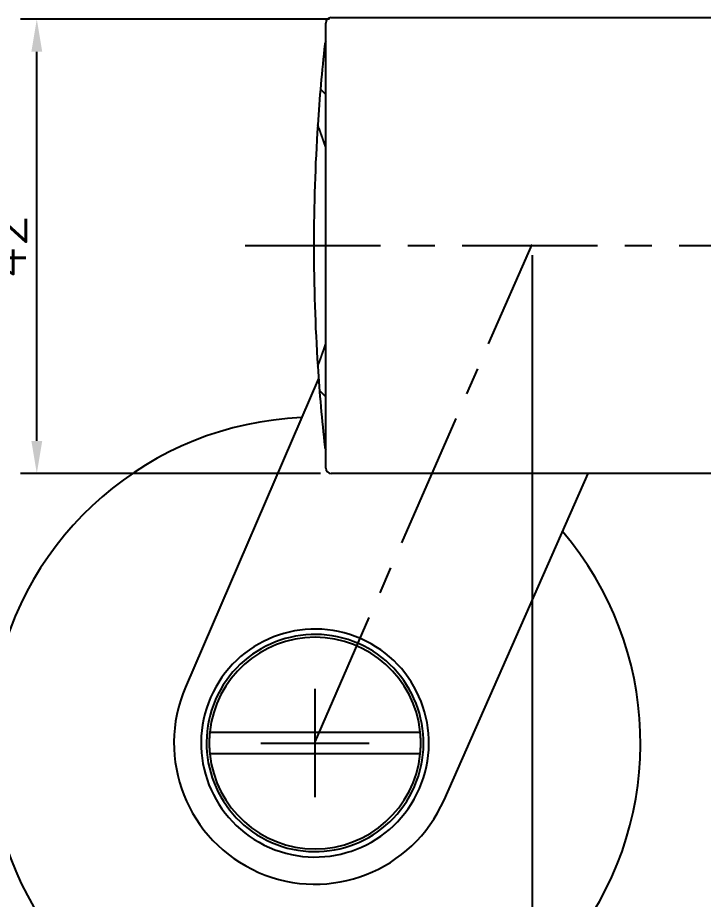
# Model space of a CAD drawing. Header units: millimetres. Extents: x 6364 to 6958, y -1010 to -590.
# Drawn here: x 6427.6 to 6490.8, y -951.8 to -870.5 of the extents above; entities that cross this region are included whole.
import ezdxf

# ---------------------------------------------------------------- set-up
doc = ezdxf.new("R2010")
doc.units = ezdxf.units.MM
doc.header["$LTSCALE"] = 10
doc.linetypes.add('CENTER', pattern=[2, 1.25, -0.25, 0.25, -0.25])
doc.layers.get('0').update_dxf_attribs({"color": 2})
for name, color, linetype in [('CENTER', 1, 'CENTER'), ('D', 2, 'Continuous'), ('DWG', 7, 'Continuous')]:
    doc.layers.add(name, color=color, linetype=linetype)
doc.styles.add('GHS', font='romans', dxfattribs={"bigfont": 'ghs'})

msp = doc.modelspace()

# ---------------------------------------------------------------- hatches: boundary and pattern name
at = {"layer": 'DWG'}
h = msp.add_hatch(dxfattribs=at)
h.set_pattern_fill('ANSI31', color=2, scale=1.55, angle=89.95437, style=0)
h.set_pattern_definition([(134.95437, (5574.139, -1916.715), (-3.48262, -3.477077), [])])
edge = h.paths.add_edge_path()
edge.add_line((6456.043, -910.327), (6456.043, -900.538))
edge.add_line((6456.043, -900.538), (6456.028, -900.585))
edge.add_line((6456.028, -900.585), (6456.001, -900.669))
edge.add_line((6456.001, -900.669), (6455.974, -900.752))
edge.add_line((6455.974, -900.752), (6455.947, -900.836))
edge.add_line((6455.947, -900.836), (6455.92, -900.919))
edge.add_line((6455.92, -900.919), (6455.892, -901.003))
edge.add_line((6455.892, -901.003), (6455.864, -901.086))
edge.add_line((6455.864, -901.086), (6455.836, -901.169))
edge.add_line((6455.836, -901.169), (6455.808, -901.252))
edge.add_line((6455.808, -901.252), (6455.78, -901.335))
edge.add_line((6455.78, -901.335), (6455.751, -901.418))
edge.add_line((6455.751, -901.418), (6455.722, -901.5))
edge.add_line((6455.722, -901.5), (6455.693, -901.583))
edge.add_line((6455.693, -901.583), (6455.663, -901.665))
edge.add_line((6455.663, -901.665), (6455.634, -901.747))
edge.add_line((6455.634, -901.747), (6455.604, -901.829))
edge.add_line((6455.604, -901.829), (6455.574, -901.911))
edge.add_line((6455.574, -901.911), (6455.543, -901.993))
edge.add_line((6455.543, -901.993), (6455.513, -902.075))
edge.add_line((6455.513, -902.075), (6455.482, -902.156))
edge.add_line((6455.482, -902.156), (6455.451, -902.238))
edge.add_line((6455.451, -902.238), (6455.42, -902.319))
edge.add_line((6455.42, -902.319), (6455.388, -902.4))
edge.add_line((6455.388, -902.4), (6455.357, -902.481))
edge.add_line((6455.357, -902.481), (6455.325, -902.562))
edge.add_line((6455.325, -902.562), (6455.293, -902.643))
edge.add_arc((6624.929, -891.525), 170, 183.7497, 186.26601)
edge.add_arc((6456.441, -910.025), 0.5, 186.266, 217.16372)
edge = h.paths.add_edge_path()
edge.add_line((6456.043, -882.512), (6456.043, -872.723))
edge.add_arc((6456.441, -873.025), 0.5, 142.83628, 173.734)
edge.add_arc((6624.929, -891.525), 170, 173.734, 176.2503)
edge.add_line((6455.293, -880.407), (6455.325, -880.488))
edge.add_line((6455.325, -880.488), (6455.357, -880.569))
edge.add_line((6455.357, -880.569), (6455.388, -880.65))
edge.add_line((6455.388, -880.65), (6455.42, -880.731))
edge.add_line((6455.42, -880.731), (6455.451, -880.812))
edge.add_line((6455.451, -880.812), (6455.482, -880.894))
edge.add_line((6455.482, -880.894), (6455.513, -880.975))
edge.add_line((6455.513, -880.975), (6455.543, -881.057))
edge.add_line((6455.543, -881.057), (6455.574, -881.139))
edge.add_line((6455.574, -881.139), (6455.604, -881.221))
edge.add_line((6455.604, -881.221), (6455.634, -881.303))
edge.add_line((6455.634, -881.303), (6455.663, -881.385))
edge.add_line((6455.663, -881.385), (6455.693, -881.467))
edge.add_line((6455.693, -881.467), (6455.722, -881.55))
edge.add_line((6455.722, -881.55), (6455.751, -881.633))
edge.add_line((6455.751, -881.633), (6455.78, -881.715))
edge.add_line((6455.78, -881.715), (6455.808, -881.798))
edge.add_line((6455.808, -881.798), (6455.836, -881.881))
edge.add_line((6455.836, -881.881), (6455.864, -881.964))
edge.add_line((6455.864, -881.964), (6455.892, -882.047))
edge.add_line((6455.892, -882.047), (6455.92, -882.131))
edge.add_line((6455.92, -882.131), (6455.947, -882.214))
edge.add_line((6455.947, -882.214), (6455.974, -882.298))
edge.add_line((6455.974, -882.298), (6456.001, -882.381))
edge.add_line((6456.001, -882.381), (6456.028, -882.465))
edge.add_line((6456.028, -882.465), (6456.043, -882.512))

# ---------------------------------------------------------------- linework, layer by layer
msp.add_arc((6456.543, -912.025), 0.5, 180, 270)
for points in [[(6445.344, -936.351), (6445.333, -936.462), (6445.314, -936.683), (6445.297, -937.017), (6445.293, -937.239), (6445.293, -937.351)], [(6445.293, -937.351), (6445.293, -937.462), (6445.297, -937.685), (6445.314, -938.018), (6445.333, -938.24), (6445.344, -938.351)]]:
    msp.add_open_spline(points, degree=3)
at = {"layer": 'CENTER'}
for p, q in [((6448.593, -891.525), (6649.002, -891.525)), ((6455.043, -942.351), (6455.043, -932.351)), ((6450.043, -937.351), (6460.043, -937.351))]:
    msp.add_line(p, q, dxfattribs=at)
at = {"layer": 'CENTER', "color": 1}
msp.add_line((6455.043, -937.246), (6475.043, -891.42), dxfattribs=at)
at = {"layer": 'D', "lineweight": 25}
for p, q in [((6456.391, -870.671), (6427.901, -870.671)), ((6429.401, -909.525), (6429.401, -873.671)), ((6455.543, -912.525), (6427.901, -912.525))]:
    msp.add_line(p, q, dxfattribs=at)
at = {"layer": 'D', "color": 2, "lineweight": 25}
msp.add_line((6475.043, -892.42), (6475.043, -974.876), dxfattribs=at)
at = {"layer": 'D'}
for points in [[(6428.901, -873.671), (6429.901, -873.671), (6429.401, -870.671)], [(6428.901, -909.525), (6429.901, -909.525), (6429.401, -912.525)]]:
    msp.add_solid(points, dxfattribs=at)
at = {"layer": 'DWG'}
for p, q in [((6456.543, -870.525), (6496.043, -870.525)), ((6456.043, -911.025), (6456.043, -871.025)), ((6456.043, -872.025), (6456.043, -871.025)), ((6456.043, -872.723), (6456.043, -872.025)), ((6455.37, -903.761), (6443.105, -932.203)), ((6456.043, -912.025), (6456.043, -911.025)), ((6496.043, -912.525), (6456.543, -912.525)), ((6466.935, -942.603), (6480.22, -912.526)), ((6445.344, -936.351), (6464.741, -936.351)), ((6464.741, -938.351), (6445.344, -938.351))]:
    msp.add_line(p, q, dxfattribs=at)
for centre, radius, start, end in [((6456.543, -871.025), 0.5, 90, 180), ((6624.929, -891.525), 170, 173.734, 176.2503), ((6456.441, -873.025), 0.5, 142.83628, 173.734), ((6624.929, -891.525), 169.998, 176.25199, 183.74801), ((6624.929, -891.525), 170, 183.7497, 186.266), ((6455.043, -937.351), 30, 92.35688, 40.48875), ((6456.441, -910.025), 0.5, 186.266, 217.16372), ((6455.043, -937.351), 10.5, 66.42182, 246.42182), ((6455.043, -937.351), 10, 66.42182, 246.42182), ((6455.043, -937.351), 9.75, 5.88684, 174.11316), ((6455.043, -937.351), 10.5, 246.42182, 66.42182), ((6455.043, -937.351), 10, 246.42182, 66.42182), ((6455.043, -937.351), 13, 156.6745, 246.42182), ((6455.043, -937.351), 9.75, 185.88684, 354.11316), ((6455.043, -937.351), 13, 246.42182, 336.16915)]:
    msp.add_arc(centre, radius, start, end, dxfattribs=at)
for points, weights in [([(6456.043, -882.512), (6455.819, -881.8), (6455.568, -881.098), (6455.293, -880.407)], [0.98720050844, 0.99099373598, 0.995260235083, 1.00000000575]), ([(6455.293, -902.643), (6455.568, -901.952), (6455.819, -901.25), (6456.043, -900.538)], [1.00000000596, 0.995260235209, 0.990993736037, 0.987200508442])]:
    msp.add_rational_spline(points, weights, degree=3, dxfattribs=at)
for points in [[(6464.793, -937.351), (6464.793, -937.239), (6464.789, -937.017), (6464.772, -936.683), (6464.753, -936.462), (6464.741, -936.351)], [(6464.741, -938.351), (6464.753, -938.24), (6464.772, -938.018), (6464.789, -937.685), (6464.793, -937.462), (6464.793, -937.351)]]:
    msp.add_open_spline(points, degree=3, dxfattribs=at)

# ---------------------------------------------------------------- texts
at = {"layer": 'D', "insert": (6426.651, -891.598), "char_height": 3.5, "attachment_point": 5, "rotation": 90, "style": 'GHS'}
msp.add_mtext('42', dxfattribs=at)

doc.saveas('drawing.dxf')
